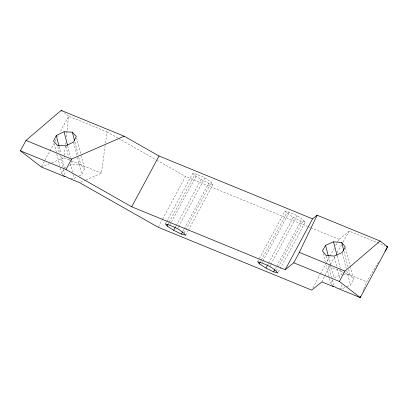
<?xml version="1.0" encoding="UTF-8"?>
<svg xmlns="http://www.w3.org/2000/svg" width="408" height="408" viewBox="0 0 408 408"><rect width="100%" height="100%" fill="white"/><g stroke="black" fill="none" stroke-linecap="round" stroke-linejoin="round"><path stroke-width="0.31" stroke-dasharray="2.04 1.53" d="M51.785 162.756L64.02 157.84L64.229 155.948M64.301 155.315L65.423 145.217M65.489 144.585L65.77 142.061M66.331 137.011L68.641 116.178L64.153 112.705M85.935 179.918L101.408 173.155L105.121 145.636M105.458 143.137L106.978 131.881L68.641 116.178L59.925 132.365M362.865 291.169L363.574 289.41M363.814 288.823L366.665 281.8L378.44 262.12M321.917 281.908L324.64 276.196M324.916 275.624L330.215 264.828M63.138 175.032L61.848 173.63L64.306 168.545M79.086 175.924L81.87 174.599L84.604 168.948L81.309 156.075M41.596 166.413L44.599 160.829M44.9 160.273L53.917 143.529M55.121 141.296L56.319 139.062M57.523 136.828L58.125 135.711M158.467 226.695L162.374 219.438M162.675 218.882L185.518 176.46L307.27 226.328M165.464 223.936L166.367 222.258M166.668 221.702L192.811 173.145C200.144 175.226 207.973 178.602 213.017 184.411L188.073 230.739M168.305 223.87L168.907 222.753M169.208 222.197L194.453 175.312L192.811 173.145M169.743 225.068L197.089 174.277M175.501 226.95L176.103 225.833M176.404 225.277L201.047 179.51L194.453 175.312M177.434 228.837L178.337 227.164M178.638 226.603L204.78 178.046M182.891 231.28L184.095 229.046M184.396 228.49L208.738 183.279L213.017 184.411M184.034 233.034L185.533 230.245M185.834 229.689L211.38 182.243M185.671 235.202L187.772 231.295M257.698 261.712L285.044 210.921C292.373 213.001 300.206 216.378 305.25 222.192L277.904 272.983M260.539 261.645L261.135 260.528M261.436 259.973L286.681 213.088L285.044 210.921M261.977 262.844L262.579 261.727M262.88 261.171L289.323 212.053M267.735 264.731L268.337 263.614M268.637 263.053L293.281 217.286L286.681 213.088M269.668 266.613L270.57 264.94M270.871 264.379L297.014 215.822M275.425 268.5L276.328 266.822M276.629 266.266L300.971 221.054L305.25 222.192M276.262 270.81L277.766 268.02M278.067 267.464L303.613 220.019M312.885 287.895L320.096 274.502M320.397 273.941L325.507 264.455M325.808 263.894L329.715 256.642M330.016 256.081L334.223 248.268M335.723 245.478L337.227 242.689M337.528 242.128L339.033 239.338L349.263 231.117L384.652 245.611M332.168 285.207L330.76 283.443L333.035 279.353M347.024 286.564L350.447 285.065L353.573 279.439L350.589 267.791M330.526 264.277L334.897 256.535M337.085 252.669L341.455 244.933M343.016 242.168L349.263 231.117M65.693 167.448L64.581 167.979L61.598 156.33M69.595 165.592L72.379 164.271L80.672 164.669L101.408 173.155M70.62 178.143L74.072 178.306L76.857 176.985M339.492 288.323L342.465 288.563L346.458 286.814M80.779 182.172L85.364 180.168M41.295 166.969L49.45 163.695M343.118 274.421L350.018 274.992L366.665 281.8M307.856 226.573L310.213 227.536M310.799 227.776L339.033 239.338M329.276 266.485L344.255 272.626M344.831 272.865L350.018 274.992L353.573 279.439M64.02 157.84L70.91 160.665M71.487 160.905L80.672 164.669L84.604 168.948M293.281 217.286L300.971 221.054M201.047 179.51L208.738 183.279M106.978 131.881L118.039 138.159M118.595 138.475L156.203 159.824M156.754 160.135L185.518 176.46M345.571 248.176L350.431 267.179M343.898 251.078L347.978 267.021M348.605 269.474L350.018 274.992M342.286 253.184L346.208 268.51M346.836 270.963L350.447 285.065M337.156 255.928L340.609 269.413M340.767 270.025L341.863 274.319L333.887 277.817L330.903 266.169M334.463 257.3L336.819 266.495M337.447 268.949L339.956 278.756M341.527 284.886L342.465 288.563M328.394 256.362L330.75 265.557M326.155 256.01L328.022 263.308M328.644 265.741L331.602 277.302M332.224 279.735L333.785 285.819M323.07 253.399L325.268 261.982M325.895 264.435L329.348 277.925M329.506 278.536L330.76 283.443M76.602 137.685L81.151 155.463M74.868 141.989L78.163 154.861M78.79 157.315L80.672 164.669M73.71 142.718L77.321 156.82M77.479 157.432L81.87 174.599M67.672 145.875L70.65 157.524M71.436 160.589L72.379 164.271M65.912 146.426L68.58 156.851M69.207 159.304L69.523 160.528M70.309 163.593L72.502 172.176M73.129 174.629L74.072 178.306M59.089 146.523L60.812 153.265M57.773 146.63L59.333 152.714M59.956 155.147L63.378 168.535M63.536 169.141L65.091 175.226M54.157 143.585L56.666 153.398M56.824 154.01L59.808 165.658M60.435 168.111L61.848 173.63"/><path stroke-width="0.61" d="M360.728 296.438L360.254 297.611L337.115 288.13L333.938 286.431L333.229 286.533L321.917 281.908L311.681 290.129L158.166 227.251L79.631 182.672L68.314 178.031L65.402 176.445L64.428 176.44L41.295 166.969L20.4 150.817L25.99 140.434L61.159 110.389L124.175 136.206L159.038 155.994L312.554 218.872L317.098 215.22L380.118 241.031L387.6 246.82L360.254 297.611L339.359 281.454L293.765 262.783L285.207 269.663L131.692 206.785L65.989 169.488L20.4 150.817M293.765 262.783L299.355 252.404L317.098 215.22M56.263 135.487L53.53 141.132L57.462 145.411L65.754 145.814L73.552 142.106L76.286 136.456L72.354 132.177L64.061 131.774L56.263 135.487L58.931 145.906M65.989 169.488L71.579 159.11L124.175 136.206M131.692 206.785L159.038 155.994M167.101 226.103L165.464 223.936C172.793 226.017 180.627 229.393 185.671 235.202L181.392 234.07L173.701 230.301L167.101 226.103L168.004 224.425M173.701 230.301L175.2 227.511M181.392 234.07L182.59 231.836M259.335 263.879L257.698 261.712C265.027 263.792 272.855 267.169 277.904 272.983L273.62 271.845L265.929 268.076L259.335 263.879L260.238 262.206M265.929 268.076L267.434 265.287M273.62 271.845L274.824 269.617M285.207 269.663L312.554 218.872M339.359 281.454L344.949 271.075L380.118 241.031M325.569 245.325L322.442 250.951L325.997 255.398L334.152 256.071L342.128 252.572L345.255 246.947L341.7 242.495L333.545 241.827L325.569 245.325L328.236 255.75M384.984 251.19L387.6 246.82L386.422 246.335M25.99 140.434L71.579 159.11M299.355 252.404L344.949 271.075M61.159 110.389L62.154 111.165M63.566 175.501L64.428 176.44M332.52 285.651L333.229 286.533M341.7 242.495L343.74 250.466M333.545 241.827L336.998 255.311M72.354 132.177L74.552 140.76M64.061 131.774L67.514 145.263"/></g></svg>
